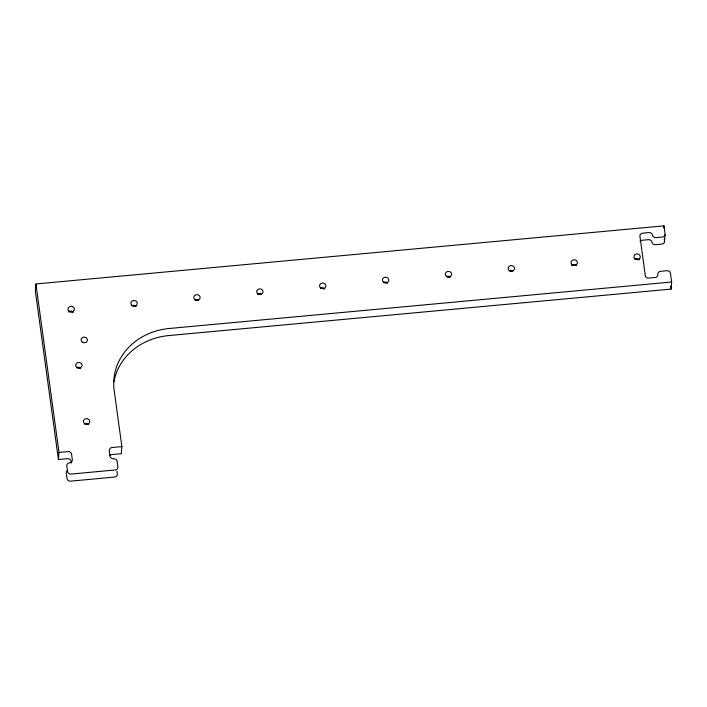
<?xml version="1.0" encoding="UTF-8"?>
<svg xmlns="http://www.w3.org/2000/svg" width="707" height="707" viewBox="0 0 707 707"><rect width="100%" height="100%" fill="white"/><g stroke="black" fill="none" stroke-linecap="round" stroke-linejoin="round"><path stroke-width="1.06" d="M113.942 381.78A63.391 56.41 4.6 0 1 168.805 335.569L671.084 289.101L671.65 282.005L670.448 273.247A3.173 2.819 4.6 0 0 666.922 270.728L660.63 271.311A3.173 2.819 4.6 0 0 657.872 274.404A3.173 2.819 4.6 0 1 655.115 277.506L648.823 278.09A3.173 2.819 4.6 0 1 645.297 275.571L639.915 236.262A3.173 2.819 4.6 0 1 642.672 233.16L648.955 232.576A3.173 2.819 4.6 0 1 652.49 235.095A3.173 2.819 4.6 0 0 656.016 237.614L662.309 237.031A3.173 2.819 4.6 0 0 665.066 233.929L663.961 225.851L35.916 283.958L35.35 291.054L58.425 459.523L67.474 458.684A3.173 2.819 4.6 0 1 71.009 461.203L71.266 463.076M58.425 459.523L58.99 452.436L35.916 283.958M671.65 282.005L169.371 328.481A63.391 56.41 4.6 0 0 114.18 390.458L121.869 446.612L121.312 453.708L111.494 454.61A3.173 2.819 4.6 0 0 109.382 455.644M663.793 227.875L663.961 225.851M664.492 241.759L665.057 234.671M58.99 452.436L68.04 451.596A3.173 2.819 4.6 0 1 71.566 454.115L72.335 459.727A3.173 2.819 4.6 0 1 69.578 462.829A3.173 2.819 4.6 0 0 66.82 465.922L67.589 471.542A3.173 2.819 4.6 0 0 71.115 474.061L115.135 469.987A3.173 2.819 4.6 0 0 117.892 466.885L117.123 461.273A3.173 2.819 4.6 0 0 113.597 458.755A3.173 2.819 4.6 0 1 110.071 456.236L109.302 450.624A3.173 2.819 4.6 0 1 112.059 447.522L121.869 446.612M664.227 239.001L664.5 241.025A3.173 2.819 4.6 0 1 661.743 244.118L655.451 244.702A3.173 2.819 4.6 0 1 651.925 242.192A3.173 2.819 4.6 0 0 648.399 239.673L642.106 240.256A3.173 2.819 4.6 0 0 639.994 241.281M670.687 286.176L671.084 289.101M116.947 471.171L117.327 473.982A3.173 2.819 4.6 0 1 114.569 477.075L70.55 481.149A3.173 2.819 4.6 0 1 67.024 478.63L66.255 473.018A3.173 2.819 4.6 0 1 66.909 470.942M321.544 288.456A5.073 4.516 4.6 0 1 324.142 288.827M320.439 288.359A3.173 2.819 4.6 0 1 324.875 288.986M68.738 311.999A5.073 4.516 4.6 0 1 72.618 312.096M68.915 311.628A3.173 2.819 4.6 0 1 73.351 312.255M573.068 265.187A5.073 4.516 4.6 0 1 574.393 265.213M571.371 265.593A3.173 2.819 4.6 0 1 576.399 265.717M510.189 271.002A5.073 4.516 4.6 0 1 511.514 271.037M509.084 270.905A3.173 2.819 4.6 0 1 512.937 271.002M77.717 367.887A5.073 4.516 4.6 0 1 80.315 368.259M76.603 367.79A3.173 2.819 4.6 0 1 80.465 367.879M384.422 282.641A5.073 4.516 4.6 0 1 387.021 283.012M383.318 282.535A3.173 2.819 4.6 0 1 387.754 283.171M258.665 294.271A5.073 4.516 4.6 0 1 259.99 294.306M257.56 294.174A3.173 2.819 4.6 0 1 261.413 294.271M132.898 305.91A5.073 4.516 4.6 0 1 135.497 306.281M131.794 305.813A3.173 2.819 4.6 0 1 136.23 306.44M635.947 259.363A5.073 4.516 4.6 0 1 638.545 259.734M634.842 259.266A3.173 2.819 4.6 0 1 639.278 259.893M447.31 276.817A5.073 4.516 4.6 0 1 449.908 277.188M446.205 276.72A3.173 2.819 4.6 0 1 450.059 276.817M195.786 300.095A5.073 4.516 4.6 0 1 198.384 300.457M194.681 299.989A3.173 2.819 4.6 0 1 198.534 300.086M85.406 424.041A5.073 4.516 4.6 0 1 88.004 424.412M84.301 423.944A3.173 2.819 4.6 0 1 88.737 424.571M76.939 367.481A3.173 2.819 4.6 0 0 82.03 365.731A3.173 2.819 4.6 0 0 77.708 362.647A3.173 2.819 4.6 0 0 76.939 367.481M84.637 423.634A3.173 2.819 4.6 0 0 89.727 421.893A3.173 2.819 4.6 0 0 85.406 418.809A3.173 2.819 4.6 0 0 84.637 423.634M446.532 276.41A3.173 2.819 4.6 0 0 451.623 274.67A3.173 2.819 4.6 0 0 447.301 271.585A3.173 2.819 4.6 0 0 446.532 276.41M195.008 299.688A3.173 2.819 4.6 0 0 200.099 297.939A3.173 2.819 4.6 0 0 195.777 294.854A3.173 2.819 4.6 0 0 195.008 299.688M132.129 305.504A3.173 2.819 4.6 0 0 137.22 303.754A3.173 2.819 4.6 0 0 132.898 300.678A3.173 2.819 4.6 0 0 132.129 305.504M383.654 282.234A3.173 2.819 4.6 0 0 388.744 280.485A3.173 2.819 4.6 0 0 384.422 277.4A3.173 2.819 4.6 0 0 383.654 282.234M635.178 258.956A3.173 2.819 4.6 0 0 640.268 257.215A3.173 2.819 4.6 0 0 635.947 254.131A3.173 2.819 4.6 0 0 635.178 258.956M509.42 270.595A3.173 2.819 4.6 0 0 514.502 268.846A3.173 2.819 4.6 0 0 510.18 265.77A3.173 2.819 4.6 0 0 509.42 270.595M257.896 293.865A3.173 2.819 4.6 0 0 262.977 292.124A3.173 2.819 4.6 0 0 258.656 289.039A3.173 2.819 4.6 0 0 257.896 293.865M69.251 311.319A3.173 2.819 4.6 0 0 74.341 309.578A3.173 2.819 4.6 0 0 70.02 306.493A3.173 2.819 4.6 0 0 69.251 311.319M320.775 288.049A3.173 2.819 4.6 0 0 325.865 286.3A3.173 2.819 4.6 0 0 321.544 283.224A3.173 2.819 4.6 0 0 320.775 288.049M572.299 264.78A3.173 2.819 4.6 0 0 577.389 263.031A3.173 2.819 4.6 0 0 573.068 259.946A3.173 2.819 4.6 0 0 572.299 264.78M82.304 342.126A3.173 2.819 4.6 0 0 87.394 340.376A3.173 2.819 4.6 0 0 83.073 337.292A3.173 2.819 4.6 0 0 82.304 342.126"/></g></svg>
